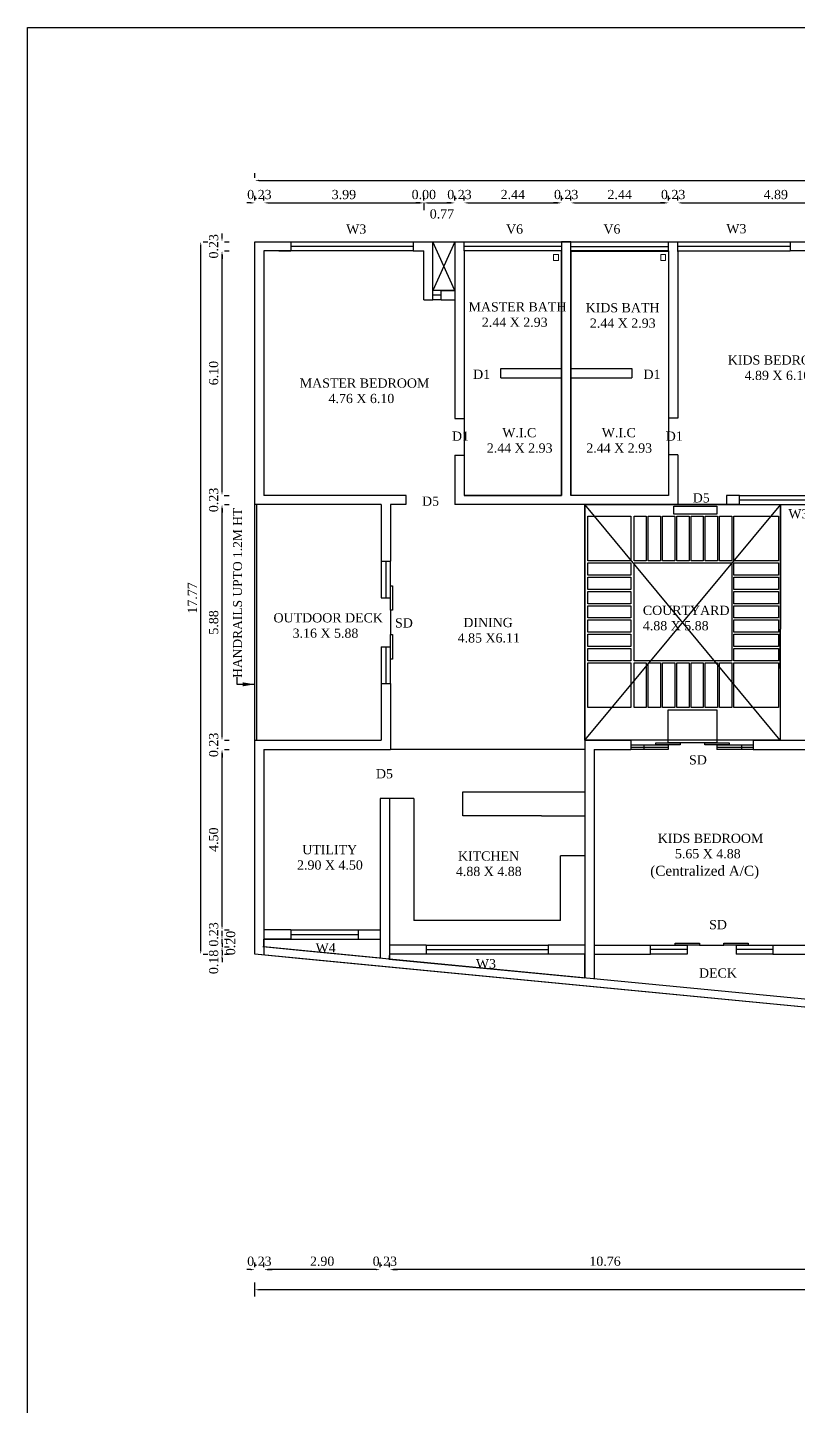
# Model space of a CAD drawing. Header units: metres. Extents: x 2754 to 3501, y 1112 to 1514.
# Drawn here: x 3213.9 to 3233.13, y 1411.53 to 1445.9 of the extents above; entities that cross this region are included whole.
import ezdxf
from ezdxf.enums import TextEntityAlignment as Align

# ---------------------------------------------------------------- set-up
doc = ezdxf.new("R2010")
doc.units = ezdxf.units.M
for name, color, linetype in [('A-ANNO-DIMS', 2, 'Continuous'), ('A-CLNG-GRID', 2, 'Continuous'), ('A-FLOR', 2, 'Continuous'), ('A-STRS', 2, 'Continuous'), ('A-WALL', 2, 'Continuous'), ('A-WNDW', 2, 'Continuous'), ('AR -DOOR', 2, 'Continuous'), ('AR-ELEVATION', 2, 'Continuous'), ('AR-THIN', 8, 'Continuous'), ('AR-WALL', 7, 'Continuous'), ('BLK_1_FLR_4_BLT_UP_AREA', 1, 'Continuous'), ('BLK_1_FLR_4_BLT_UP_AREA_DEDUCT', 1, 'Continuous'), ('BLK_1_FLR_4_WC_BATH', 223, 'Continuous'), ('CN-HATCH', 252, 'Continuous')]:
    doc.layers.add(name, color=color, linetype=linetype)
doc.layers.add('BLK_1_FLR_4_WASH', color=55, linetype='Continuous', lineweight=5)
doc.styles.add('ANAND', font='times.ttf')
doc.dimstyles.new('SET BACK', dxfattribs={"dimtxt": 0.9, "dimasz": 0.5, "dimexe": 0.18, "dimexo": 0.0625, "dimgap": 0.25, "dimtad": 1, "dimzin": 0, "dimdsep": 46, "dimtxsty": 'ANAND', "dimcen": 0.09, "dimse1": 1, "dimse2": 1, "dimadec": 0, "dimazin": 0, "dimtfac": 1, "dimtix": 1, "dimtofl": 0, "dimtmove": 2, "dimatfit": 0, "dimfxl": 0, "dimtolj": 1, "dimtzin": 0, "dimarcsym": 0})
doc.dimstyles.new('V1', dxfattribs={"dimtxt": 0.23, "dimasz": 0.1, "dimexe": 0.18, "dimexo": 0.0625, "dimgap": 0.09, "dimtad": 1, "dimzin": 0, "dimdsep": 46, "dimtxsty": 'ANAND', "dimcen": 0.09, "dimadec": 0, "dimazin": 0, "dimtfac": 1, "dimtix": 1, "dimtofl": 0, "dimtmove": 2, "dimatfit": 0, "dimfxl": 0, "dimtolj": 1, "dimtzin": 0, "dimarcsym": 0})

# ---------------------------------------------------------------- blocks, each defined once
blk = doc.blocks.new('*D167')
at = {"color": 0, "lineweight": -2}
for p, q in [((3219.467, 1441.532), (3219.367, 1441.532)), ((3219.567, 1441.595), (3219.567, 1441.712)), ((3219.796, 1441.595), (3219.796, 1441.712)), ((3219.896, 1441.532), (3219.996, 1441.532))]:
    blk.add_line(p, q, dxfattribs=at)
at = {"color": 0}
for points in [[(3219.467, 1441.549), (3219.467, 1441.515), (3219.567, 1441.532)], [(3219.896, 1441.549), (3219.896, 1441.515), (3219.796, 1441.532)]]:
    blk.add_solid(points, dxfattribs=at)
at = {"layer": 'Defpoints', "color": 0}
for p in [(3219.567, 1441.532), (3219.796, 1441.532), (3219.796, 1441.532)]:
    blk.add_point(p, dxfattribs=at)
at = {"color": 0, "insert": (3219.681, 1441.739), "char_height": 0.23, "attachment_point": 5, "style": 'ANAND'}
blk.add_mtext('\\A1;0.23', dxfattribs=at)
blk = doc.blocks.new('*D168')
at = {"color": 0, "lineweight": -2}
for p, q in [((3219.796, 1441.595), (3219.796, 1441.712)), ((3219.896, 1441.532), (3223.684, 1441.532)), ((3223.784, 1441.532), (3223.784, 1441.352))]:
    blk.add_line(p, q, dxfattribs=at)
at = {"color": 0}
for points in [[(3219.896, 1441.549), (3219.896, 1441.515), (3219.796, 1441.532)], [(3223.684, 1441.549), (3223.684, 1441.515), (3223.784, 1441.532)]]:
    blk.add_solid(points, dxfattribs=at)
at = {"layer": 'Defpoints', "color": 0}
for p in [(3219.796, 1441.532), (3223.784, 1441.595), (3223.784, 1441.532)]:
    blk.add_point(p, dxfattribs=at)
at = {"color": 0, "insert": (3221.79, 1441.739), "char_height": 0.23, "attachment_point": 5, "style": 'ANAND'}
blk.add_mtext('\\A1;3.99', dxfattribs=at)
blk = doc.blocks.new('*D169')
at = {"color": 0, "lineweight": -2}
for p, q in [((3223.684, 1441.532), (3223.584, 1441.532)), ((3223.784, 1441.595), (3223.784, 1441.712)), ((3223.784, 1441.532), (3223.784, 1441.352)), ((3223.884, 1441.532), (3223.984, 1441.532))]:
    blk.add_line(p, q, dxfattribs=at)
at = {"color": 0}
for points in [[(3223.684, 1441.549), (3223.684, 1441.515), (3223.784, 1441.532)], [(3223.884, 1441.549), (3223.884, 1441.515), (3223.784, 1441.532)]]:
    blk.add_solid(points, dxfattribs=at)
at = {"layer": 'Defpoints', "color": 0}
for p in [(3223.784, 1441.595), (3223.784, 1441.532), (3223.784, 1441.532)]:
    blk.add_point(p, dxfattribs=at)
at = {"color": 0, "insert": (3223.784, 1441.739), "char_height": 0.23, "attachment_point": 5, "style": 'ANAND'}
blk.add_mtext('\\A1;0.00', dxfattribs=at)
blk = doc.blocks.new('*D170')
at = {"color": 0, "lineweight": -2}
for p, q in [((3223.784, 1441.595), (3223.784, 1441.712)), ((3223.884, 1441.532), (3224.458, 1441.532)), ((3224.558, 1441.595), (3224.558, 1441.712))]:
    blk.add_line(p, q, dxfattribs=at)
at = {"color": 0}
for points in [[(3223.884, 1441.549), (3223.884, 1441.515), (3223.784, 1441.532)], [(3224.458, 1441.549), (3224.458, 1441.515), (3224.558, 1441.532)]]:
    blk.add_solid(points, dxfattribs=at)
at = {"layer": 'Defpoints', "color": 0}
for p in [(3223.784, 1441.532), (3224.558, 1441.532), (3224.558, 1441.532)]:
    blk.add_point(p, dxfattribs=at)
at = {"color": 0, "insert": (3224.236, 1441.255), "char_height": 0.23, "attachment_point": 5, "style": 'ANAND'}
blk.add_mtext('\\A1;0.77', dxfattribs=at)
blk = doc.blocks.new('*D171')
at = {"color": 0, "lineweight": -2}
for p, q in [((3224.458, 1441.532), (3224.358, 1441.532)), ((3224.558, 1441.595), (3224.558, 1441.712)), ((3224.787, 1441.595), (3224.787, 1441.712)), ((3224.887, 1441.532), (3224.987, 1441.532))]:
    blk.add_line(p, q, dxfattribs=at)
at = {"color": 0}
for points in [[(3224.458, 1441.549), (3224.458, 1441.515), (3224.558, 1441.532)], [(3224.887, 1441.549), (3224.887, 1441.515), (3224.787, 1441.532)]]:
    blk.add_solid(points, dxfattribs=at)
at = {"layer": 'Defpoints', "color": 0}
for p in [(3224.558, 1441.532), (3224.787, 1441.532), (3224.787, 1441.532)]:
    blk.add_point(p, dxfattribs=at)
at = {"color": 0, "insert": (3224.673, 1441.739), "char_height": 0.23, "attachment_point": 5, "style": 'ANAND'}
blk.add_mtext('\\A1;0.23', dxfattribs=at)
blk = doc.blocks.new('*D192')
at = {"color": 0, "lineweight": -2}
for p, q in [((3224.787, 1441.595), (3224.787, 1441.712)), ((3224.887, 1441.532), (3227.122, 1441.532)), ((3227.222, 1441.595), (3227.222, 1441.712))]:
    blk.add_line(p, q, dxfattribs=at)
at = {"color": 0}
for points in [[(3224.887, 1441.549), (3224.887, 1441.515), (3224.787, 1441.532)], [(3227.122, 1441.549), (3227.122, 1441.515), (3227.222, 1441.532)]]:
    blk.add_solid(points, dxfattribs=at)
at = {"layer": 'Defpoints', "color": 0}
for p in [(3224.787, 1441.532), (3227.222, 1441.532), (3227.222, 1441.532)]:
    blk.add_point(p, dxfattribs=at)
at = {"color": 0, "insert": (3226.004, 1441.739), "char_height": 0.23, "attachment_point": 5, "style": 'ANAND'}
blk.add_mtext('\\A1;2.44', dxfattribs=at)
blk = doc.blocks.new('*D193')
at = {"color": 0, "lineweight": -2}
for p, q in [((3227.122, 1441.532), (3227.022, 1441.532)), ((3227.222, 1441.595), (3227.222, 1441.712)), ((3227.451, 1441.595), (3227.451, 1441.712)), ((3227.551, 1441.532), (3227.651, 1441.532))]:
    blk.add_line(p, q, dxfattribs=at)
at = {"color": 0}
for points in [[(3227.122, 1441.549), (3227.122, 1441.515), (3227.222, 1441.532)], [(3227.551, 1441.549), (3227.551, 1441.515), (3227.451, 1441.532)]]:
    blk.add_solid(points, dxfattribs=at)
at = {"layer": 'Defpoints', "color": 0}
for p in [(3227.222, 1441.532), (3227.451, 1441.532), (3227.451, 1441.532)]:
    blk.add_point(p, dxfattribs=at)
at = {"color": 0, "insert": (3227.336, 1441.739), "char_height": 0.23, "attachment_point": 5, "style": 'ANAND'}
blk.add_mtext('\\A1;0.23', dxfattribs=at)
blk = doc.blocks.new('*D194')
at = {"color": 0, "lineweight": -2}
for p, q in [((3227.451, 1441.595), (3227.451, 1441.712)), ((3227.551, 1441.532), (3229.791, 1441.532)), ((3229.891, 1441.595), (3229.891, 1441.712))]:
    blk.add_line(p, q, dxfattribs=at)
at = {"color": 0}
for points in [[(3227.551, 1441.549), (3227.551, 1441.515), (3227.451, 1441.532)], [(3229.791, 1441.549), (3229.791, 1441.515), (3229.891, 1441.532)]]:
    blk.add_solid(points, dxfattribs=at)
at = {"layer": 'Defpoints', "color": 0}
for p in [(3227.451, 1441.532), (3229.891, 1441.532), (3229.891, 1441.532)]:
    blk.add_point(p, dxfattribs=at)
at = {"color": 0, "insert": (3228.671, 1441.739), "char_height": 0.23, "attachment_point": 5, "style": 'ANAND'}
blk.add_mtext('\\A1;2.44', dxfattribs=at)
blk = doc.blocks.new('*D195')
at = {"color": 0, "lineweight": -2}
for p, q in [((3229.791, 1441.532), (3229.691, 1441.532)), ((3229.891, 1441.595), (3229.891, 1441.712)), ((3230.12, 1441.595), (3230.12, 1441.712)), ((3230.22, 1441.532), (3230.32, 1441.532))]:
    blk.add_line(p, q, dxfattribs=at)
at = {"color": 0}
for points in [[(3229.791, 1441.549), (3229.791, 1441.515), (3229.891, 1441.532)], [(3230.22, 1441.549), (3230.22, 1441.515), (3230.12, 1441.532)]]:
    blk.add_solid(points, dxfattribs=at)
at = {"layer": 'Defpoints', "color": 0}
for p in [(3229.891, 1441.532), (3230.12, 1441.532), (3230.12, 1441.532)]:
    blk.add_point(p, dxfattribs=at)
at = {"color": 0, "insert": (3230.005, 1441.739), "char_height": 0.23, "attachment_point": 5, "style": 'ANAND'}
blk.add_mtext('\\A1;0.23', dxfattribs=at)
blk = doc.blocks.new('*D196')
at = {"color": 0, "lineweight": -2}
for p, q in [((3230.12, 1441.595), (3230.12, 1441.712)), ((3230.22, 1441.532), (3234.91, 1441.532)), ((3235.01, 1441.595), (3235.01, 1441.712))]:
    blk.add_line(p, q, dxfattribs=at)
at = {"color": 0}
for points in [[(3230.22, 1441.549), (3230.22, 1441.515), (3230.12, 1441.532)], [(3234.91, 1441.549), (3234.91, 1441.515), (3235.01, 1441.532)]]:
    blk.add_solid(points, dxfattribs=at)
at = {"layer": 'Defpoints', "color": 0}
for p in [(3230.12, 1441.532), (3235.01, 1441.532), (3235.01, 1441.532)]:
    blk.add_point(p, dxfattribs=at)
at = {"color": 0, "insert": (3232.565, 1441.739), "char_height": 0.23, "attachment_point": 5, "style": 'ANAND'}
blk.add_mtext('\\A1;4.89', dxfattribs=at)
blk = doc.blocks.new('*D205')
at = {"color": 0, "lineweight": -2}
for p, q in [((3219.567, 1442.157), (3219.567, 1442.274)), ((3291.805, 1442.157), (3291.805, 1442.274)), ((3219.667, 1442.094), (3291.705, 1442.094))]:
    blk.add_line(p, q, dxfattribs=at)
at = {"color": 0}
for points in [[(3219.667, 1442.111), (3219.667, 1442.078), (3219.567, 1442.094)], [(3291.705, 1442.111), (3291.705, 1442.078), (3291.805, 1442.094)]]:
    blk.add_solid(points, dxfattribs=at)
at = {"layer": 'Defpoints', "color": 0}
for p in [(3219.567, 1442.094), (3291.805, 1442.094), (3291.805, 1442.094)]:
    blk.add_point(p, dxfattribs=at)
at = {"color": 0, "insert": (3255.686, 1442.302), "char_height": 0.23, "attachment_point": 5, "style": 'ANAND'}
blk.add_mtext('\\A1;72.24', dxfattribs=at)
blk = doc.blocks.new('*D206')
at = {"color": 0, "lineweight": -2}
for p, q in [((3218.749, 1423.08), (3218.749, 1423.18)), ((3218.811, 1422.98), (3218.929, 1422.98)), ((3218.749, 1422.698), (3218.749, 1422.598)), ((3218.811, 1422.798), (3218.929, 1422.798))]:
    blk.add_line(p, q, dxfattribs=at)
at = {"color": 0}
for points in [[(3218.732, 1423.08), (3218.765, 1423.08), (3218.749, 1422.98)], [(3218.732, 1422.698), (3218.765, 1422.698), (3218.749, 1422.798)]]:
    blk.add_solid(points, dxfattribs=at)
at = {"layer": 'Defpoints', "color": 0}
for p in [(3218.749, 1422.98), (3218.749, 1422.98), (3218.749, 1422.798)]:
    blk.add_point(p, dxfattribs=at)
at = {"color": 0, "insert": (3218.541, 1422.608), "char_height": 0.23, "attachment_point": 5, "rotation": 90, "style": 'ANAND'}
blk.add_mtext('\\A1;0.18', dxfattribs=at)
blk = doc.blocks.new('*D207')
at = {"color": 0, "lineweight": -2}
for p, q in [((3218.749, 1423.279), (3218.749, 1423.379)), ((3218.811, 1423.179), (3218.929, 1423.179)), ((3218.811, 1422.98), (3218.929, 1422.98)), ((3218.749, 1422.88), (3218.749, 1422.78))]:
    blk.add_line(p, q, dxfattribs=at)
at = {"color": 0}
for points in [[(3218.732, 1423.279), (3218.765, 1423.279), (3218.749, 1423.179)], [(3218.732, 1422.88), (3218.765, 1422.88), (3218.749, 1422.98)]]:
    blk.add_solid(points, dxfattribs=at)
at = {"layer": 'Defpoints', "color": 0}
for p in [(3218.749, 1423.179), (3218.749, 1423.179), (3218.749, 1422.98)]:
    blk.add_point(p, dxfattribs=at)
at = {"color": 0, "insert": (3218.966, 1423.079), "char_height": 0.23, "attachment_point": 5, "rotation": 90, "style": 'ANAND'}
blk.add_mtext('\\A1;0.20', dxfattribs=at)
blk = doc.blocks.new('*D208')
at = {"color": 0, "lineweight": -2}
for p, q in [((3218.749, 1423.507), (3218.749, 1423.607)), ((3218.811, 1423.407), (3218.929, 1423.407)), ((3218.749, 1423.079), (3218.749, 1422.979)), ((3218.811, 1423.179), (3218.929, 1423.179))]:
    blk.add_line(p, q, dxfattribs=at)
at = {"color": 0}
for points in [[(3218.732, 1423.507), (3218.765, 1423.507), (3218.749, 1423.407)], [(3218.732, 1423.079), (3218.765, 1423.079), (3218.749, 1423.179)]]:
    blk.add_solid(points, dxfattribs=at)
at = {"layer": 'Defpoints', "color": 0}
for p in [(3218.749, 1423.407), (3218.749, 1423.407), (3218.749, 1423.179)]:
    blk.add_point(p, dxfattribs=at)
at = {"color": 0, "insert": (3218.541, 1423.293), "char_height": 0.23, "attachment_point": 5, "rotation": 90, "style": 'ANAND'}
blk.add_mtext('\\A1;0.23', dxfattribs=at)
blk = doc.blocks.new('*D209')
at = {"color": 0, "lineweight": -2}
for p, q in [((3218.749, 1423.507), (3218.749, 1427.805)), ((3218.811, 1427.905), (3218.929, 1427.905)), ((3218.811, 1423.407), (3218.929, 1423.407))]:
    blk.add_line(p, q, dxfattribs=at)
at = {"color": 0}
for points in [[(3218.732, 1427.805), (3218.765, 1427.805), (3218.749, 1427.905)], [(3218.732, 1423.507), (3218.765, 1423.507), (3218.749, 1423.407)]]:
    blk.add_solid(points, dxfattribs=at)
at = {"layer": 'Defpoints', "color": 0}
for p in [(3218.749, 1427.905), (3218.749, 1427.905), (3218.749, 1423.407)]:
    blk.add_point(p, dxfattribs=at)
at = {"color": 0, "insert": (3218.541, 1425.656), "char_height": 0.23, "attachment_point": 5, "rotation": 90, "style": 'ANAND'}
blk.add_mtext('\\A1;4.50', dxfattribs=at)
blk = doc.blocks.new('*D210')
at = {"color": 0, "lineweight": -2}
for p, q in [((3218.749, 1428.233), (3218.749, 1428.333)), ((3218.811, 1428.133), (3218.929, 1428.133)), ((3218.749, 1427.805), (3218.749, 1427.705)), ((3218.811, 1427.905), (3218.929, 1427.905))]:
    blk.add_line(p, q, dxfattribs=at)
at = {"color": 0}
for points in [[(3218.732, 1428.233), (3218.765, 1428.233), (3218.749, 1428.133)], [(3218.732, 1427.805), (3218.765, 1427.805), (3218.749, 1427.905)]]:
    blk.add_solid(points, dxfattribs=at)
at = {"layer": 'Defpoints', "color": 0}
for p in [(3218.749, 1428.133), (3218.749, 1428.133), (3218.749, 1427.905)]:
    blk.add_point(p, dxfattribs=at)
at = {"color": 0, "insert": (3218.541, 1428.019), "char_height": 0.23, "attachment_point": 5, "rotation": 90, "style": 'ANAND'}
blk.add_mtext('\\A1;0.23', dxfattribs=at)
blk = doc.blocks.new('*D211')
at = {"color": 0, "lineweight": -2}
for p, q in [((3218.811, 1434.011), (3218.929, 1434.011)), ((3218.749, 1428.233), (3218.749, 1433.911)), ((3218.811, 1428.133), (3218.929, 1428.133))]:
    blk.add_line(p, q, dxfattribs=at)
at = {"color": 0}
for points in [[(3218.732, 1433.911), (3218.765, 1433.911), (3218.749, 1434.011)], [(3218.732, 1428.233), (3218.765, 1428.233), (3218.749, 1428.133)]]:
    blk.add_solid(points, dxfattribs=at)
at = {"layer": 'Defpoints', "color": 0}
for p in [(3218.749, 1434.011), (3218.749, 1434.011), (3218.749, 1428.133)]:
    blk.add_point(p, dxfattribs=at)
at = {"color": 0, "insert": (3218.541, 1431.072), "char_height": 0.23, "attachment_point": 5, "rotation": 90, "style": 'ANAND'}
blk.add_mtext('\\A1;5.88', dxfattribs=at)
blk = doc.blocks.new('*D212')
at = {"color": 0, "lineweight": -2}
for p, q in [((3218.749, 1434.34), (3218.749, 1434.44)), ((3218.8, 1434.24), (3218.929, 1434.24)), ((3218.811, 1434.011), (3218.929, 1434.011)), ((3218.749, 1433.911), (3218.749, 1433.811))]:
    blk.add_line(p, q, dxfattribs=at)
at = {"color": 0}
for points in [[(3218.732, 1434.34), (3218.765, 1434.34), (3218.749, 1434.24)], [(3218.732, 1433.911), (3218.765, 1433.911), (3218.749, 1434.011)]]:
    blk.add_solid(points, dxfattribs=at)
at = {"layer": 'Defpoints', "color": 0}
for p in [(3218.737, 1434.24), (3218.749, 1434.24), (3218.749, 1434.011)]:
    blk.add_point(p, dxfattribs=at)
at = {"color": 0, "insert": (3218.541, 1434.126), "char_height": 0.23, "attachment_point": 5, "rotation": 90, "style": 'ANAND'}
blk.add_mtext('\\A1;0.23', dxfattribs=at)
blk = doc.blocks.new('*D213')
at = {"color": 0, "lineweight": -2}
for p, q in [((3218.749, 1434.34), (3218.749, 1440.236)), ((3218.811, 1440.336), (3218.929, 1440.336)), ((3218.8, 1434.24), (3218.929, 1434.24))]:
    blk.add_line(p, q, dxfattribs=at)
at = {"color": 0}
for points in [[(3218.732, 1440.236), (3218.765, 1440.236), (3218.749, 1440.336)], [(3218.732, 1434.34), (3218.765, 1434.34), (3218.749, 1434.24)]]:
    blk.add_solid(points, dxfattribs=at)
at = {"layer": 'Defpoints', "color": 0}
for p in [(3218.749, 1440.336), (3218.749, 1440.336), (3218.737, 1434.24)]:
    blk.add_point(p, dxfattribs=at)
at = {"color": 0, "insert": (3218.541, 1437.288), "char_height": 0.23, "attachment_point": 5, "rotation": 90, "style": 'ANAND'}
blk.add_mtext('\\A1;6.10', dxfattribs=at)
blk = doc.blocks.new('*D214')
at = {"color": 0, "lineweight": -2}
for p, q in [((3218.749, 1440.665), (3218.749, 1440.765)), ((3218.811, 1440.565), (3218.929, 1440.565)), ((3218.749, 1440.236), (3218.749, 1440.136)), ((3218.811, 1440.336), (3218.929, 1440.336))]:
    blk.add_line(p, q, dxfattribs=at)
at = {"color": 0}
for points in [[(3218.732, 1440.665), (3218.765, 1440.665), (3218.749, 1440.565)], [(3218.732, 1440.236), (3218.765, 1440.236), (3218.749, 1440.336)]]:
    blk.add_solid(points, dxfattribs=at)
at = {"layer": 'Defpoints', "color": 0}
for p in [(3218.749, 1440.565), (3218.749, 1440.565), (3218.749, 1440.336)]:
    blk.add_point(p, dxfattribs=at)
at = {"color": 0, "insert": (3218.541, 1440.45), "char_height": 0.23, "attachment_point": 5, "rotation": 90, "style": 'ANAND'}
blk.add_mtext('\\A1;0.23', dxfattribs=at)
blk = doc.blocks.new('*D215')
at = {"color": 0, "lineweight": -2}
for p, q in [((3218.218, 1422.898), (3218.218, 1440.465)), ((3218.28, 1440.565), (3218.398, 1440.565)), ((3218.28, 1422.798), (3218.398, 1422.798))]:
    blk.add_line(p, q, dxfattribs=at)
at = {"color": 0}
for points in [[(3218.201, 1440.465), (3218.235, 1440.465), (3218.218, 1440.565)], [(3218.201, 1422.898), (3218.235, 1422.898), (3218.218, 1422.798)]]:
    blk.add_solid(points, dxfattribs=at)
at = {"layer": 'Defpoints', "color": 0}
for p in [(3218.218, 1440.565), (3218.218, 1440.565), (3218.218, 1422.798)]:
    blk.add_point(p, dxfattribs=at)
at = {"color": 0, "insert": (3218.011, 1431.681), "char_height": 0.23, "attachment_point": 5, "rotation": 90, "style": 'ANAND'}
blk.add_mtext('\\A1;17.77', dxfattribs=at)
blk = doc.blocks.new('*D232')
at = {"color": 0, "lineweight": -2}
for p, q in [((3222.926, 1414.998), (3222.926, 1415.115)), ((3233.583, 1414.935), (3223.026, 1414.935)), ((3233.683, 1414.89), (3233.683, 1414.755))]:
    blk.add_line(p, q, dxfattribs=at)
at = {"color": 0}
for points in [[(3223.026, 1414.952), (3223.026, 1414.919), (3222.926, 1414.935)], [(3233.583, 1414.952), (3233.583, 1414.919), (3233.683, 1414.935)]]:
    blk.add_solid(points, dxfattribs=at)
at = {"layer": 'Defpoints', "color": 0}
for p in [(3222.926, 1414.935), (3222.926, 1414.935), (3233.683, 1414.952)]:
    blk.add_point(p, dxfattribs=at)
at = {"color": 0, "insert": (3228.305, 1415.143), "char_height": 0.23, "attachment_point": 5, "style": 'ANAND'}
blk.add_mtext('\\A1;10.76', dxfattribs=at)
blk = doc.blocks.new('*D233')
at = {"color": 0, "lineweight": -2}
for p, q in [((3222.697, 1414.998), (3222.697, 1415.115)), ((3222.926, 1414.998), (3222.926, 1415.115)), ((3222.597, 1414.935), (3222.497, 1414.935)), ((3223.026, 1414.935), (3223.126, 1414.935))]:
    blk.add_line(p, q, dxfattribs=at)
at = {"color": 0}
for points in [[(3222.597, 1414.952), (3222.597, 1414.919), (3222.697, 1414.935)], [(3223.026, 1414.952), (3223.026, 1414.919), (3222.926, 1414.935)]]:
    blk.add_solid(points, dxfattribs=at)
at = {"layer": 'Defpoints', "color": 0}
for p in [(3222.697, 1414.935), (3222.697, 1414.935), (3222.926, 1414.935)]:
    blk.add_point(p, dxfattribs=at)
at = {"color": 0, "insert": (3222.812, 1415.143), "char_height": 0.23, "attachment_point": 5, "style": 'ANAND'}
blk.add_mtext('\\A1;0.23', dxfattribs=at)
blk = doc.blocks.new('*D234')
at = {"color": 0, "lineweight": -2}
for p, q in [((3219.796, 1414.998), (3219.796, 1415.115)), ((3222.697, 1414.998), (3222.697, 1415.115)), ((3222.597, 1414.935), (3219.896, 1414.935))]:
    blk.add_line(p, q, dxfattribs=at)
at = {"color": 0}
for points in [[(3219.896, 1414.952), (3219.896, 1414.919), (3219.796, 1414.935)], [(3222.597, 1414.952), (3222.597, 1414.919), (3222.697, 1414.935)]]:
    blk.add_solid(points, dxfattribs=at)
at = {"layer": 'Defpoints', "color": 0}
for p in [(3219.796, 1414.935), (3219.796, 1414.935), (3222.697, 1414.935)]:
    blk.add_point(p, dxfattribs=at)
at = {"color": 0, "insert": (3221.247, 1415.143), "char_height": 0.23, "attachment_point": 5, "style": 'ANAND'}
blk.add_mtext('\\A1;2.90', dxfattribs=at)
blk = doc.blocks.new('*D235')
at = {"color": 0, "lineweight": -2}
for p, q in [((3219.567, 1414.998), (3219.567, 1415.115)), ((3219.796, 1414.998), (3219.796, 1415.115)), ((3219.467, 1414.935), (3219.367, 1414.935)), ((3219.896, 1414.935), (3219.996, 1414.935))]:
    blk.add_line(p, q, dxfattribs=at)
at = {"color": 0}
for points in [[(3219.467, 1414.952), (3219.467, 1414.919), (3219.567, 1414.935)], [(3219.896, 1414.952), (3219.896, 1414.919), (3219.796, 1414.935)]]:
    blk.add_solid(points, dxfattribs=at)
at = {"layer": 'Defpoints', "color": 0}
for p in [(3219.567, 1414.935), (3219.567, 1414.935), (3219.796, 1414.935)]:
    blk.add_point(p, dxfattribs=at)
at = {"color": 0, "insert": (3219.681, 1415.143), "char_height": 0.23, "attachment_point": 5, "style": 'ANAND'}
blk.add_mtext('\\A1;0.23', dxfattribs=at)
blk = doc.blocks.new('*D236')
at = {"color": 0, "lineweight": -2}
for p, q in [((3219.567, 1414.265), (3219.567, 1414.614)), ((3291.705, 1414.434), (3219.667, 1414.434)), ((3291.805, 1414.265), (3291.805, 1414.614))]:
    blk.add_line(p, q, dxfattribs=at)
at = {"color": 0}
for points in [[(3219.667, 1414.45), (3219.667, 1414.417), (3219.567, 1414.434)], [(3291.705, 1414.45), (3291.705, 1414.417), (3291.805, 1414.434)]]:
    blk.add_solid(points, dxfattribs=at)
at = {"layer": 'Defpoints', "color": 0}
for p in [(3219.567, 1414.434), (3219.567, 1414.202), (3291.805, 1414.202)]:
    blk.add_point(p, dxfattribs=at)
at = {"color": 0, "insert": (3255.686, 1414.641), "char_height": 0.23, "attachment_point": 5, "style": 'ANAND'}
blk.add_mtext('\\A1;72.24', dxfattribs=at)

msp = doc.modelspace()

# ---------------------------------------------------------------- linework, layer by layer
at = {"color": 7, "elevation": 0}
msp.add_lwpolyline([(3213.89741, 1445.90328), (3297.33367, 1445.90328), (3297.33367, 1377.14689), (3213.89741, 1377.14689)], close=True, dxfattribs=at)
at = {"layer": 'A-ANNO-DIMS'}
for p, q in [((3224.55825, 1439.34533, 0), (3224.01215, 1440.56453, 0)), ((3224.55825, 1440.56453, 0), (3224.01215, 1439.34533, 0)), ((3219.56715, 1428.13337, 0), (3219.56715, 1434.01133, 0)), ((3219.61795, 1428.13337, 0), (3219.61795, 1434.01133, 0)), ((3232.6868, 1430.90369, 0), (3232.6868, 1434.01133, 0)), ((3232.6741, 1429.92193, 0), (3232.6741, 1430.90786, 0))]:
    msp.add_line(p, q, dxfattribs=at)
at = {"layer": 'A-CLNG-GRID', "elevation": 0}
msp.add_lwpolyline([(3229.0292, 1432.55524), (3231.4676, 1432.55524), (3231.4676, 1430.11684), (3229.0292, 1430.11684)], close=True, dxfattribs=at)
at = {"layer": 'A-FLOR'}
for p, q in [((3231.33827, 1434.01133, 0), (3230.11974, 1434.01133, 0)), ((3222.95149, 1431.37715, 0), (3222.95149, 1430.76755, 0)), ((3232.6741, 1429.92193, 0), (3232.6741, 1428.13337, 0)), ((3230.66039, 1423.02797, 0), (3231.26932, 1423.02797, 0))]:
    msp.add_line(p, q, dxfattribs=at)
at = {"layer": 'A-STRS'}
for p, q in [((3227.80289, 1434.01133, 0), (3227.80289, 1428.01907, 0)), ((3227.80289, 1428.13337, 0), (3232.6868, 1434.01133, 0)), ((3232.6741, 1428.13337, 0), (3227.80289, 1434.01133, 0)), ((3227.80289, 1427.90477, 0), (3222.95149, 1427.90477, 0))]:
    msp.add_line(p, q, dxfattribs=at)
at = {"layer": 'A-WALL'}
for p, q in [((3220.4683, 1440.56453, 0), (3220.4683, 1440.33593, 0)), ((3223.5163, 1440.56453, 0), (3223.5163, 1440.33593, 0)), ((3224.01215, 1439.11673, 0), (3224.01215, 1440.56453, 0)), ((3224.55825, 1440.56453, 0), (3224.55825, 1436.16039, 0)), ((3224.78685, 1440.33593, 0), (3224.78685, 1440.56453, 0)), ((3227.22198, 1440.56453, 0), (3227.22198, 1434.23993, 0)), ((3227.45058, 1440.56453, 0), (3227.22198, 1440.56453, 0)), ((3227.45058, 1440.33096, 0), (3227.45058, 1440.56453, 0)), ((3229.89114, 1440.33593, 0), (3229.89114, 1440.56453, 0)), ((3230.11974, 1440.33593, 0), (3230.11974, 1440.56453, 0)), ((3220.1635, 1440.33593, 0), (3220.4683, 1440.33593, 0)), ((3223.5163, 1440.33593, 0), (3223.78355, 1440.33593, 0)), ((3223.78355, 1439.11673, 0), (3223.78355, 1440.33593, 0)), ((3224.78685, 1440.33593, 0), (3224.78685, 1436.16039, 0)), ((3227.45058, 1440.33096, 0), (3227.45058, 1434.23993, 0)), ((3229.89114, 1440.33593, 0), (3229.89114, 1436.1626, 0)), ((3230.11974, 1440.33593, 0), (3230.11974, 1436.1626, 0)), ((3223.78355, 1439.11673, 0), (3224.01215, 1439.11673, 0)), ((3224.21535, 1439.34533, 0), (3224.55825, 1439.34533, 0)), ((3224.21535, 1439.11673, 0), (3224.21535, 1439.34533, 0)), ((3224.21535, 1439.11673, 0), (3224.55825, 1439.11673, 0)), ((3225.70125, 1437.40223, 0), (3227.22198, 1437.40223, 0)), ((3225.70125, 1437.17363, 0), (3225.70125, 1437.40223, 0)), ((3227.45058, 1437.40223, 0), (3228.97674, 1437.40223, 0)), ((3228.97674, 1437.40223, 0), (3228.97674, 1437.17363, 0)), ((3225.70125, 1437.17363, 0), (3227.22198, 1437.17363, 0)), ((3227.45058, 1437.17363, 0), (3228.97674, 1437.17363, 0)), ((3224.55825, 1436.16039, 0), (3224.78685, 1436.16039, 0)), ((3230.11974, 1436.1626, 0), (3229.89114, 1436.1626, 0)), ((3224.55825, 1435.24605, 0), (3224.55825, 1434.01133, 0)), ((3224.55825, 1435.24605, 0), (3224.78685, 1435.24605, 0)), ((3224.78685, 1435.24605, 0), (3224.78685, 1434.23993, 0)), ((3229.89114, 1435.2482, 0), (3229.89114, 1434.23993, 0)), ((3230.11974, 1435.2482, 0), (3229.89114, 1435.2482, 0)), ((3230.11974, 1435.2482, 0), (3230.11974, 1434.01133, 0)), ((3222.72262, 1434.01133, 0), (3219.56715, 1434.01133, 0)), ((3223.34129, 1434.23993, 0), (3219.79575, 1434.23993, 0)), ((3222.72262, 1434.01133, 0), (3222.72262, 1432.59635, 0)), ((3223.33905, 1434.01133, 0), (3222.95149, 1434.01133, 0)), ((3222.95149, 1434.01133, 0), (3222.95149, 1432.59635, 0)), ((3223.33905, 1434.23993, 0), (3223.33905, 1434.01133, 0)), ((3230.10704, 1434.01133, 0), (3224.55825, 1434.01133, 0)), ((3227.22198, 1434.23993, 0), (3224.78685, 1434.23993, 0)), ((3229.89114, 1434.23993, 0), (3227.45058, 1434.23993, 0)), ((3231.33827, 1434.23993, 0), (3231.33827, 1434.01133, 0)), ((3231.65644, 1434.23993, 0), (3231.33827, 1434.23993, 0)), ((3231.65644, 1434.01133, 0), (3231.33827, 1434.01133, 0)), ((3231.65644, 1434.01133, 0), (3231.65644, 1434.23993, 0)), ((3222.72262, 1432.59635, 0), (3222.95149, 1432.59635, 0)), ((3222.72262, 1429.54835, 0), (3222.72262, 1428.13337, 0)), ((3222.72262, 1429.54835, 0), (3222.95149, 1429.54835, 0)), ((3222.95149, 1429.54835, 0), (3222.95149, 1427.90477, 0)), ((3219.56715, 1428.13337, 0), (3222.72262, 1428.13337, 0)), ((3227.80289, 1428.13337, 0), (3228.95217, 1428.13337, 0)), ((3227.80289, 1428.13337, 0), (3227.80289, 1422.20939, 0)), ((3228.95217, 1428.13337, 0), (3228.95217, 1427.90477, 0)), ((3232.00017, 1428.13337, 0), (3234.03859, 1428.13337, 0)), ((3232.00017, 1428.13337, 0), (3232.00017, 1427.90477, 0)), ((3219.79575, 1427.90477, 0), (3222.95149, 1427.90477, 0)), ((3228.03149, 1427.90477, 0), (3228.95217, 1427.90477, 0)), ((3228.03149, 1427.90477, 0), (3228.03149, 1422.19839, 0)), ((3232.00017, 1427.90477, 0), (3234.03859, 1427.90477, 0)), ((3228.03149, 1423.02797, 0), (3229.44119, 1423.02797, 0)), ((3229.44119, 1422.79937, 0), (3229.44119, 1423.02797, 0)), ((3232.48919, 1423.02797, 0), (3233.68299, 1423.02797, 0)), ((3232.48919, 1423.02797, 0), (3232.48919, 1422.79937, 0)), ((3228.03149, 1422.79937, 0), (3229.44119, 1422.79937, 0)), ((3232.48919, 1422.79937, 0), (3233.68299, 1422.79937, 0))]:
    msp.add_line(p, q, dxfattribs=at)
at = {"layer": 'A-WNDW'}
for p, q in [((3224.21535, 1439.34533, 0), (3224.01215, 1439.34533, 0)), ((3224.21535, 1439.23103, 0), (3224.01215, 1439.23103, 0)), ((3224.21535, 1439.11673, 0), (3224.01215, 1439.11673, 0)), ((3222.72262, 1432.59635, 0), (3222.72262, 1431.68195, 0)), ((3222.95149, 1431.68195, 0), (3222.95149, 1432.59635, 0)), ((3222.72262, 1431.68195, 0), (3222.95149, 1431.68195, 0)), ((3222.72262, 1430.46275, 0), (3222.95149, 1430.46275, 0)), ((3222.72262, 1430.46275, 0), (3222.72262, 1429.54835, 0)), ((3222.95149, 1429.54835, 0), (3222.95149, 1430.46275, 0))]:
    msp.add_line(p, q, dxfattribs=at)
at = {"layer": 'AR -DOOR'}
for p, q in [((3220.4683, 1440.45023, 0), (3223.5163, 1440.45023, 0)), ((3224.78685, 1440.45023, 0), (3227.22198, 1440.45023, 0)), ((3227.45058, 1440.44774, 0), (3229.89114, 1440.44774, 0)), ((3230.10704, 1440.45023, 0), (3232.92644, 1440.45023, 0)), ((3231.65644, 1434.12563, 0), (3234.70444, 1434.12563, 0)), ((3222.83706, 1432.59635, 0), (3222.83706, 1431.68195, 0)), ((3222.83706, 1430.46275, 0), (3222.83706, 1429.54835, 0)), ((3228.95217, 1427.96192, 0), (3229.87844, 1427.96192, 0)), ((3231.09697, 1427.96192, 0), (3232.00017, 1427.96192, 0)), ((3220.46885, 1423.29313, 0), (3222.14525, 1423.29313, 0)), ((3223.84049, 1422.91367, 0), (3226.88849, 1422.91367, 0)), ((3230.35559, 1422.91367, 0), (3229.44119, 1422.91367, 0)), ((3232.48919, 1422.91367, 0), (3231.57479, 1422.91367, 0))]:
    msp.add_line(p, q, dxfattribs=at)
at = {"layer": 'AR -DOOR', "elevation": 0}
for points in [[(3222.95149, 1431.37715), (3222.95149, 1431.98675), (3223.00229, 1431.98675), (3223.00229, 1431.37715), (3222.95149, 1431.37715)], [(3222.95149, 1430.15795), (3222.95149, 1430.76755), (3223.00229, 1430.76755), (3223.00229, 1430.15795), (3222.95149, 1430.15795)], [(3230.18324, 1428.01907), (3229.57364, 1428.01907), (3229.57364, 1428.06987), (3230.18324, 1428.06987), (3230.18324, 1428.01907)], [(3231.40177, 1428.01907), (3230.79217, 1428.01907), (3230.79217, 1428.06987), (3231.40177, 1428.06987), (3231.40177, 1428.01907)], [(3230.66039, 1423.02797), (3230.05079, 1423.02797), (3230.05079, 1423.07877), (3230.66039, 1423.07877), (3230.66039, 1423.02797)], [(3231.87892, 1423.02797), (3231.26932, 1423.02797), (3231.26932, 1423.07877), (3231.87892, 1423.07877), (3231.87892, 1423.02797)]]:
    msp.add_lwpolyline(points, dxfattribs=at)
at = {"layer": 'AR-ELEVATION'}
for p, q in [((3224.75538, 1426.25218, 0), (3224.75538, 1426.84853, 0)), ((3224.75538, 1426.84853, 0), (3226.72332, 1426.84853, 0)), ((3226.72332, 1426.84853, 0), (3227.80289, 1426.84853, 0)), ((3223.53569, 1426.68557, 0), (3222.92609, 1426.68557, 0)), ((3223.53569, 1426.68557, 0), (3223.53569, 1423.63757, 0)), ((3226.72332, 1426.25218, 0), (3224.75538, 1426.25218, 0)), ((3226.72332, 1426.25218, 0), (3227.80289, 1426.25218, 0)), ((3227.19329, 1423.63757, 0), (3227.19329, 1425.25218, 0)), ((3227.80289, 1425.25218, 0), (3227.19329, 1425.25218, 0)), ((3227.19329, 1423.63757, 0), (3223.53569, 1423.63757, 0))]:
    msp.add_line(p, q, dxfattribs=at)
at = {"layer": 'AR-THIN'}
for p, q in [((3220.4683, 1440.56453, 0), (3223.5163, 1440.56453, 0)), ((3224.78685, 1440.56453, 0), (3227.22198, 1440.56453, 0)), ((3227.45058, 1440.56453, 0), (3229.89114, 1440.56453, 0)), ((3230.10704, 1440.56453, 0), (3232.92644, 1440.56453, 0)), ((3223.5163, 1440.33593, 0), (3220.4683, 1440.33593, 0)), ((3227.22198, 1440.33593, 0), (3224.78685, 1440.33593, 0)), ((3229.89114, 1440.33593, 0), (3227.45058, 1440.33593, 0)), ((3230.10704, 1440.33593, 0), (3232.92644, 1440.33593, 0)), ((3231.65644, 1434.23993, 0), (3234.70444, 1434.23993, 0)), ((3231.65644, 1434.01133, 0), (3234.70444, 1434.01133, 0)), ((3228.95217, 1428.01907, 0), (3229.87844, 1428.01907, 0)), ((3229.87844, 1427.90477, 0), (3228.95217, 1427.90477, 0)), ((3229.26884, 1428.01907, 0), (3229.26884, 1427.90477, 0)), ((3229.87844, 1428.01907, 0), (3229.87844, 1427.90477, 0)), ((3231.09697, 1428.01907, 0), (3232.00017, 1428.01907, 0)), ((3231.09697, 1428.01907, 0), (3231.09697, 1427.90477, 0)), ((3232.00017, 1427.90477, 0), (3231.09697, 1427.90477, 0)), ((3231.70657, 1428.01907, 0), (3231.70657, 1427.90477, 0)), ((3220.46885, 1423.40743, 0), (3222.14525, 1423.40743, 0)), ((3220.46885, 1423.17883, 0), (3222.14525, 1423.17883, 0)), ((3223.84049, 1423.02797, 0), (3226.88849, 1423.02797, 0)), ((3229.44119, 1423.02797, 0), (3230.35559, 1423.02797, 0)), ((3230.35559, 1423.02797, 0), (3230.35559, 1422.79937, 0)), ((3231.57479, 1423.02797, 0), (3232.48919, 1423.02797, 0)), ((3231.57479, 1423.02797, 0), (3231.57479, 1422.79937, 0)), ((3226.88849, 1422.79937, 0), (3223.84049, 1422.79937, 0)), ((3230.35559, 1422.79937, 0), (3229.44119, 1422.79937, 0)), ((3232.48919, 1422.79937, 0), (3231.57479, 1422.79937, 0))]:
    msp.add_line(p, q, dxfattribs=at)
at = {"layer": 'AR-WALL'}
for p, q in [((3219.56715, 1440.56453, 0), (3220.4683, 1440.56453, 0)), ((3219.56715, 1434.01133, 0), (3219.56715, 1440.56453, 0)), ((3223.5163, 1440.56453, 0), (3224.01215, 1440.56453, 0)), ((3224.55825, 1440.56453, 0), (3224.78685, 1440.56453, 0)), ((3229.89114, 1440.56453, 0), (3230.11974, 1440.56453, 0)), ((3232.92644, 1440.56453, 0), (3233.33395, 1440.56453, 0)), ((3232.92644, 1440.56453, 0), (3232.92644, 1440.33593, 0)), ((3220.6207, 1440.33593, 0), (3219.79575, 1440.33593, 0)), ((3219.79575, 1440.33593, 0), (3219.79575, 1434.23993, 0)), ((3233.33395, 1440.33593, 0), (3232.92644, 1440.33593, 0)), ((3219.56715, 1422.79783, 0), (3219.56715, 1428.13337, 0)), ((3219.79575, 1427.90477, 0), (3219.79575, 1422.79783, 0)), ((3222.69749, 1426.68557, 0), (3222.69749, 1422.68971, 0)), ((3222.92609, 1426.68557, 0), (3222.69749, 1426.68557, 0)), ((3222.92609, 1426.68557, 0), (3222.92609, 1422.67871, 0)), ((3220.46885, 1423.40743, 0), (3219.79575, 1423.40743, 0)), ((3220.46885, 1423.40743, 0), (3220.46885, 1423.17883, 0)), ((3222.14525, 1423.40743, 0), (3222.14525, 1423.17883, 0)), ((3222.14525, 1423.40743, 0), (3222.69749, 1423.40743, 0)), ((3220.68054, 1422.89482, 0), (3219.77035, 1422.98241, 0)), ((3220.46885, 1423.17883, 0), (3219.79575, 1423.17883, 0)), ((3222.14525, 1423.17883, 0), (3222.69749, 1423.17883, 0)), ((3223.84049, 1423.02797, 0), (3222.92609, 1423.02797, 0)), ((3223.84049, 1423.02797, 0), (3223.84049, 1422.79937, 0)), ((3227.80289, 1423.02797, 0), (3226.88849, 1423.02797, 0)), ((3226.88849, 1423.02797, 0), (3226.88849, 1422.79937, 0)), ((3220.66108, 1422.69255, 0), (3219.56715, 1422.79783, 0)), ((3291.80475, 1415.84593, 0), (3220.66108, 1422.69255, 0)), ((3281.31455, 1417.05961, 0), (3220.68054, 1422.89482, 0)), ((3223.84049, 1422.79937, 0), (3222.92609, 1422.79937, 0)), ((3227.80289, 1422.79937, 0), (3226.88849, 1422.79937, 0))]:
    msp.add_line(p, q, dxfattribs=at)
at = {"layer": 'AR-WALL', "color": 251}
msp.add_line((3224.01215, 1440.56453, 0), (3224.55825, 1440.56453, 0), dxfattribs=at)
at = {"layer": 'BLK_1_FLR_4_BLT_UP_AREA', "color": 1, "elevation": 0}
msp.add_lwpolyline([(3219.56715, 1440.56453), (3267.34455, 1440.56453), (3267.34455, 1432.44757), (3266.3407, 1432.44757), (3266.3407, 1418.2965), (3219.56715, 1422.79783)], close=True, dxfattribs=at)
at = {"layer": 'BLK_1_FLR_4_BLT_UP_AREA_DEDUCT', "color": 1, "ltscale": 5, "elevation": 0}
for points in [[(3224.01215, 1440.56453), (3224.55825, 1440.56453), (3224.55825, 1439.34533), (3224.01215, 1439.34533)], [(3227.80289, 1434.01133), (3232.6741, 1434.01133), (3232.6741, 1428.13337), (3227.80289, 1428.13337)], [(3222.69749, 1423.17883), (3222.69749, 1422.70071), (3219.79575, 1422.97997), (3219.79575, 1423.17883)], [(3227.80289, 1422.20939), (3227.80289, 1422.79937), (3222.92609, 1422.79937), (3222.91459, 1422.67982)]]:
    msp.add_lwpolyline(points, close=True, dxfattribs=at)
at = {"layer": 'BLK_1_FLR_4_WASH', "color": 60}
for points in [[(3227.01824, 1440.24199), (3227.01824, 1440.09199), (3227.14073, 1440.09199), (3227.14073, 1440.24199)], [(3229.69323, 1440.24585), (3229.69323, 1440.09585), (3229.81573, 1440.09585), (3229.81573, 1440.24585)]]:
    msp.add_lwpolyline(points, close=True, dxfattribs=at)
at = {"layer": 'BLK_1_FLR_4_WC_BATH', "elevation": 0}
for points in [[(3224.78685, 1434.23993), (3227.22198, 1434.23993), (3227.22198, 1440.33593), (3224.78685, 1440.33593)], [(3227.45058, 1440.33096), (3229.89114, 1440.33096), (3229.89114, 1434.23993), (3227.45058, 1434.23993)]]:
    msp.add_lwpolyline(points, close=True, dxfattribs=at)
at = {"layer": 'CN-HATCH', "elevation": 0}
for points in [[(3230.01893, 1433.96997), (3231.09697, 1433.96997), (3231.09697, 1433.77003), (3230.01893, 1433.77003)], [(3227.87909, 1433.72364), (3228.94589, 1433.72364), (3228.94589, 1432.60604), (3227.87909, 1432.60604)], [(3229.0292, 1432.60604), (3229.0292, 1433.72364), (3229.334, 1433.72364), (3229.334, 1432.60604)], [(3229.3848, 1432.60604), (3229.3848, 1433.72364), (3229.6896, 1433.72364), (3229.6896, 1432.60604)], [(3229.7404, 1432.60604), (3229.7404, 1433.72364), (3230.0452, 1433.72364), (3230.0452, 1432.60604)], [(3230.096, 1432.60604), (3230.096, 1433.72364), (3230.4008, 1433.72364), (3230.4008, 1432.60604)], [(3230.4516, 1432.60604), (3230.4516, 1433.72364), (3230.7564, 1433.72364), (3230.7564, 1432.60604)], [(3230.8072, 1432.60604), (3230.8072, 1433.72364), (3231.112, 1433.72364), (3231.112, 1432.60604)], [(3231.1628, 1432.60604), (3231.1628, 1433.72364), (3231.4676, 1433.72364), (3231.4676, 1432.60604)], [(3231.5184, 1433.72364), (3232.636, 1433.72364), (3232.636, 1432.60604), (3231.5184, 1432.60604)], [(3227.87909, 1432.55524), (3228.94589, 1432.55524), (3228.94589, 1432.25044), (3227.87909, 1432.25044)], [(3231.5184, 1432.55524), (3232.636, 1432.55524), (3232.636, 1432.25044), (3231.5184, 1432.25044)], [(3227.87909, 1432.19964), (3228.94589, 1432.19964), (3228.94589, 1431.89484), (3227.87909, 1431.89484)], [(3231.5184, 1432.19964), (3232.636, 1432.19964), (3232.636, 1431.89484), (3231.5184, 1431.89484)], [(3227.87909, 1431.84404), (3228.94589, 1431.84404), (3228.94589, 1431.53924), (3227.87909, 1431.53924)], [(3231.5184, 1431.84404), (3232.636, 1431.84404), (3232.636, 1431.53924), (3231.5184, 1431.53924)], [(3227.87909, 1431.48844), (3228.94589, 1431.48844), (3228.94589, 1431.18364), (3227.87909, 1431.18364)], [(3231.5184, 1431.48844), (3232.636, 1431.48844), (3232.636, 1431.18364), (3231.5184, 1431.18364)], [(3227.87909, 1431.13284), (3228.94589, 1431.13284), (3228.94589, 1430.82804), (3227.87909, 1430.82804)], [(3231.5184, 1431.13284), (3232.636, 1431.13284), (3232.636, 1430.82804), (3231.5184, 1430.82804)], [(3227.87909, 1430.77724), (3228.94589, 1430.77724), (3228.94589, 1430.47244), (3227.87909, 1430.47244)], [(3231.5184, 1430.77724), (3232.636, 1430.77724), (3232.636, 1430.47244), (3231.5184, 1430.47244)], [(3227.87909, 1430.42164), (3228.94589, 1430.42164), (3228.94589, 1430.11684), (3227.87909, 1430.11684)], [(3231.5184, 1430.42164), (3232.636, 1430.42164), (3232.636, 1430.11684), (3231.5184, 1430.11684)], [(3227.87909, 1430.06604), (3228.94589, 1430.06604), (3228.94589, 1428.94844), (3227.87909, 1428.94844)], [(3229.0292, 1428.94844), (3229.0292, 1430.06604), (3229.334, 1430.06604), (3229.334, 1428.94844)], [(3229.3848, 1428.94844), (3229.3848, 1430.06604), (3229.6896, 1430.06604), (3229.6896, 1428.94844)], [(3229.7404, 1428.94844), (3229.7404, 1430.06604), (3230.0452, 1430.06604), (3230.0452, 1428.94844)], [(3230.096, 1428.94844), (3230.096, 1430.06604), (3230.4008, 1430.06604), (3230.4008, 1428.94844)], [(3230.4516, 1428.94844), (3230.4516, 1430.06604), (3230.7564, 1430.06604), (3230.7564, 1428.94844)], [(3230.8072, 1428.94844), (3230.8072, 1430.06604), (3231.112, 1430.06604), (3231.112, 1428.94844)], [(3231.1628, 1428.94844), (3231.1628, 1430.06604), (3231.4676, 1430.06604), (3231.4676, 1428.94844)], [(3231.5184, 1430.06604), (3232.636, 1430.06604), (3232.636, 1428.94844), (3231.5184, 1428.94844)], [(3231.09697, 1428.06987), (3229.87844, 1428.06987), (3229.87844, 1428.89545), (3231.09697, 1428.89545)]]:
    msp.add_lwpolyline(points, close=True, dxfattribs=at)

# ---------------------------------------------------------------- texts
at = {"style": 'ANAND'}
for s, p in [('W3', (3222.0972, 1440.87827, 0)), ('V6', (3226.04799, 1440.87827, 0)), ('V6', (3228.47701, 1440.87827, 0)), ('W3', (3231.58206, 1440.88817, 0)), ('D1', (3225.22533, 1437.25961, 0)), ('D1', (3229.47603, 1437.25961, 0)), ('D1', (3224.69829, 1435.71813, 0)), ('D1', (3230.03118, 1435.71813, 0)), ('D5', (3230.7044, 1434.17581, 0)), ('D5', (3223.95057, 1434.09443, 0)), ('W3', (3233.12983, 1433.78134)), ('SD', (3223.28751, 1431.05947, 0)), ('SD', (3230.62283, 1427.64574, 0)), ('D5', (3222.80152, 1427.29799, 0)), ('SD', (3231.12327, 1423.53716, 0)), ('W4', (3221.33335, 1422.9573, 0)), ('W3', (3225.33338, 1422.5611, 0))]:
    msp.add_text(s, height=0.23, dxfattribs=at).set_placement(p, align=Align.MIDDLE)
msp.add_text('HANDRAILS UPTO 1.2M HT', height=0.22264, rotation=90, dxfattribs=at).set_placement((3219.13686, 1431.81059), align=Align.MIDDLE)
at = {"color": 7, "style": 'ANAND'}
msp.add_text('(Centralized A/C)', height=0.25, dxfattribs=at).set_placement((3229.43274, 1424.75529))
at = {"style": 'ANAND'}
msp.add_text('DECK', height=0.23, dxfattribs=at).set_placement((3230.649, 1422.21637, 0))
at = {"char_height": 0.23, "attachment_point": 1, "style": 'ANAND'}
for s, insert, width in [(' MASTER BATH \\P{\\W4.821289; }2.44 X 2.93', (3224.81315, 1439.05557, 0), 2.3868926), ('{\\W0.362618; }KIDS BATH \\P{\\W1.664376; }2.44 X 2.93', (3227.78232, 1439.03336, 0), 1.850832), (' KIDS BEDROOM \\P{\\W5.826171; }4.89 X 6.10', (3231.28047, 1437.73045, 0), 2.575602), (' MASTER BEDROOM \\P{\\W9.271484; }4.76 X 6.10', (3220.60111, 1437.1544, 0), 3.1606345), ('{\\W5.33789; }W.I.C \\P{\\W0.894531; }2.44 X 2.93', (3225.27741, 1435.91908, 0), 1.7201081), ('{\\W5.33789; }W.I.C \\P{\\W0.894531; }2.44 X 2.93', (3227.76071, 1435.91908, 0), 1.7201081), (' OUTDOOR DECK \\P{\\W6.490234; }3.16 X 5.88', (3219.94646, 1431.30251, 0), 2.6724441), ('{\\W5.083007; }DINING \\P{\\W3.460937; }4.85 X6.11', (3224.32711, 1431.18519, 0), 2.0597188), ('COURTYARD 4.88 X 5.88', (3229.24869, 1431.48884, 0), 2.2053775), (' KIDS BEDROOM \\P{\\W5.93457; }5.65 X 4.88', (3229.53317, 1425.80451, 0), 2.575602), ('{\\W3.284179; }UTILITY \\P{\\W1.799804; }2.90 X 4.50', (3220.46543, 1425.5225, 0), 1.8899135), ('{\\W3.415039; }KITCHEN \\P{\\W2.832031; }4.88 X 4.88', (3224.33853, 1425.36337, 0), 2.0597188)]:
    msp.add_mtext(s, dxfattribs=dict(at, insert=insert, width=width))

# ---------------------------------------------------------------- dimensions: what is measured, and where the dimension line sits
at = {"color": 7}
for p1, p2, distance, picture, middle in [((3219.56715, 1442.09431, 0), (3291.80475, 1442.09431, 0), 0, '*D205', (3255.68595, 1442.30164, 0)), ((3219.56715, 1441.53211, 0), (3219.79575, 1441.53211, 0), 0, '*D167', (3219.68145, 1441.73944, 0)), ((3218.21798, 1422.79783, 0), (3218.21798, 1440.56453, 0), 0, '*D215', (3218.01066, 1431.68118, 0)), ((3291.80475, 1414.20231, 0), (3219.56715, 1414.20231, 0), -0.23122, '*D236', (3255.68595, 1414.64084, 0))]:
    dim = msp.add_aligned_dim(p1=p1, p2=p2, distance=distance, dimstyle='V1', dxfattribs=at)
    dim.commit()
    dim.dimension.update_dxf_attribs({"geometry": picture, "text_midpoint": middle})
for base, p1, p2, angle, picture, middle in [((3223.78355, 1441.53211, 0), (3219.79575, 1441.53211, 0), (3223.78355, 1441.59454, 0), 180, '*D168', (3221.78965, 1441.73944, 0)), ((3223.7835489767, 1441.5321139784, 0.0000000038), (3223.7835489767, 1441.5945379844, 0.0000000038), (3223.7835489767, 1441.5321139784, 0.0000000038), 180, '*D169', (3223.7835489767, 1441.7394355357, 0.0000000038)), ((3224.78685, 1441.53211, 0), (3224.55825, 1441.53211, 0), (3224.78685, 1441.53211, 0), 180, '*D171', (3224.67255, 1441.73944, 0)), ((3227.22198, 1441.53211, 0), (3224.78685, 1441.53211, 0), (3227.22198, 1441.53211, 0), 180, '*D192', (3226.00442, 1441.73944, 0)), ((3227.45058, 1441.53211, 0), (3227.22198, 1441.53211, 0), (3227.45058, 1441.53211, 0), 180, '*D193', (3227.33628, 1441.73944, 0)), ((3229.89114, 1441.53211, 0), (3227.45058, 1441.53211, 0), (3229.89114, 1441.53211, 0), 180, '*D194', (3228.67086, 1441.73944, 0)), ((3230.11974, 1441.53211, 0), (3229.89114, 1441.53211, 0), (3230.11974, 1441.53211, 0), 180, '*D195', (3230.00544, 1441.73944, 0)), ((3235.01035, 1441.53211, 0), (3230.11974, 1441.53211, 0), (3235.01035, 1441.53211, 0), 180, '*D196', (3232.56505, 1441.73944, 0)), ((3218.74882, 1440.56453, 0), (3218.74882, 1440.33593, 0), (3218.74882, 1440.56453, 0), 270, '*D214', (3218.5415, 1440.45023, 0)), ((3218.74882, 1440.33593, 0), (3218.73748, 1434.23993, 0), (3218.74882, 1440.33593, 0), 270, '*D213', (3218.5415, 1437.28793, 0)), ((3218.74882, 1434.23993, 0), (3218.74882, 1434.01133, 0), (3218.73748, 1434.23993, 0), 270, '*D212', (3218.5415, 1434.12563, 0)), ((3218.74882, 1434.01133, 0), (3218.74882, 1428.13337, 0), (3218.74882, 1434.01133, 0), 270, '*D211', (3218.5415, 1431.07235, 0)), ((3218.74882, 1428.13337, 0), (3218.74882, 1427.90477, 0), (3218.74882, 1428.13337, 0), 270, '*D210', (3218.5415, 1428.01907, 0)), ((3218.74882, 1427.90477, 0), (3218.74882, 1423.40743, 0), (3218.74882, 1427.90477, 0), 270, '*D209', (3218.5415, 1425.6561, 0)), ((3218.74882, 1423.40743, 0), (3218.74882, 1423.17883, 0), (3218.74882, 1423.40743, 0), 270, '*D208', (3218.5415, 1423.29313, 0))]:
    dim = msp.add_linear_dim(base=base, p1=p1, p2=p2, angle=angle, dimstyle='V1', dxfattribs=at)
    dim.commit()
    dim.dimension.update_dxf_attribs({"geometry": picture, "text_midpoint": middle})
for base, p1, p2, angle, picture, middle, dimtype in [((3224.55825, 1441.53211, 0), (3223.78355, 1441.53211, 0), (3224.55825, 1441.53211, 0), 180, '*D170', (3224.23644, 1441.25454, 0), 160), ((3218.74882, 1423.17883, 0), (3218.74882, 1422.97997, 0), (3218.74882, 1423.17883, 0), 270, '*D207', (3218.96593, 1423.0794, 0), 160), ((3218.74882, 1422.97997, 0), (3218.74882, 1422.79783, 0), (3218.74882, 1422.97997, 0), 90, '*D206', (3218.5415, 1422.60773, 0), 161)]:
    dim = msp.add_linear_dim(base=base, p1=p1, p2=p2, angle=angle, dimstyle='V1', dxfattribs=at)
    dim.commit()
    dim.dimension.update_dxf_attribs({"geometry": picture, "text_midpoint": middle, "dimtype": dimtype})
for base, p1, p2, picture, middle in [((3219.56715, 1414.93544, 0), (3219.79575, 1414.93544, 0), (3219.56715, 1414.93544, 0), '*D235', (3219.68145, 1415.14276, 0)), ((3219.79575, 1414.93544, 0), (3222.69749, 1414.93544, 0), (3219.79575, 1414.93544, 0), '*D234', (3221.24662, 1415.14276, 0)), ((3222.69749, 1414.93544, 0), (3222.92609, 1414.93544, 0), (3222.69749, 1414.93544, 0), '*D233', (3222.81179, 1415.14276, 0)), ((3222.92609, 1414.93544, 0), (3233.68299, 1414.9521, 0), (3222.92609, 1414.93544, 0), '*D232', (3228.30454, 1415.14276, 0))]:
    dim = msp.add_linear_dim(base=base, p1=p1, p2=p2, dimstyle='V1', dxfattribs=at)
    dim.commit()
    dim.dimension.update_dxf_attribs({"geometry": picture, "text_midpoint": middle})

# ---------------------------------------------------------------- leaders
msp.add_leader([(3219.56715, 1429.5283, 0), (3219.12935, 1429.5283, 0), (3219.12935, 1429.70415, 0)], dimstyle='SET BACK', override={"dimasz": 0.3, "dimgap": 0.25, "dimtad": 0}, dxfattribs=at)

doc.saveas('drawing.dxf')
